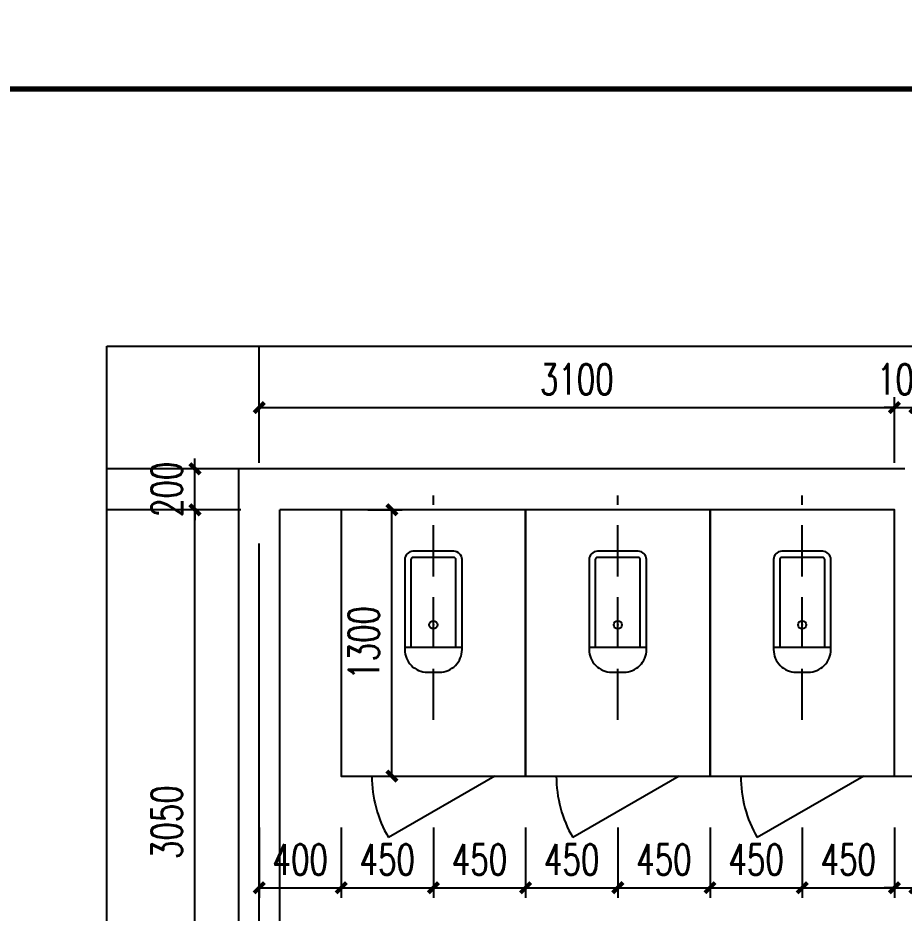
# Model space of a CAD drawing. Extents: x -222544 to -13848, y -31368 to 85559.
# Drawn here: x -42616 to -38291, y 23522 to 27892 of the extents above; entities that cross this region are included whole.
import ezdxf
from ezdxf.enums import TextEntityAlignment as Align
from ezdxf.xclip import XClip

# ---------------------------------------------------------------- set-up
doc = ezdxf.new("R2010")
doc.units = 0
doc.header["$LTSCALE"] = 1000
doc.header["$MEASUREMENT"] = 0
doc.header["$XCLIPFRAME"] = 0
doc.linetypes.add('10平面$0$DASH', pattern=[0.35, 0.25, -0.1])
doc.linetypes.add('10平面$0$DOTE', pattern=[2.42, 2, -0.2, 0.02, -0.2])
doc.layers.get('Defpoints').update_dxf_attribs({"color": 210})
for name, color, linetype in [('0-cxFrame', 155, 'Continuous'), ('10平面$0$A-AXIS-DOTE', 14, '10平面$0$DOTE'), ('10平面$0$A-AXIS-DP', 126, 'Continuous'), ('10平面$0$A-HATCH-2', 251, 'Continuous'), ('10平面$0$A-SFCE', 30, 'Continuous'), ('10平面$0$A-WC', 223, 'Continuous'), ('10平面$0$A-WINDOW', 140, 'Continuous'), ('10平面$0$A-云线（根据审图意见修改）', 4, 'Continuous'), ('10平面$0$AS-WALL', 40, 'Continuous'), ('10平面$0$AS-结构边线层', 200, 'Continuous'), ('10平面$0$DIM_ELEV', 3, 'Continuous'), ('A-AXIS-DP', 126, 'Continuous'), ('A-WINDOW', 140, 'Continuous'), ('DIM_SYMB', 3, 'Continuous')]:
    doc.layers.add(name, color=color, linetype=linetype)
doc.layers.add('0-cxText', color=131, linetype='Continuous', lineweight=25)
doc.styles.add('10平面$0$_TCH_DIM_T3', font='SIMPLEX', dxfattribs={"width": 0.705882, "bigfont": 'GBCBIG'})
doc.styles.add('_TCH_DIM_T3', font='SIMPLEX', dxfattribs={"width": 0.705882, "bigfont": 'GBCBIG'})
doc.styles.add('cx_tuming', font='')
doc.styles.add('cx_tuqian1', font='')
doc.styles.add('黑体', font='', dxfattribs={"height": 12})
doc.styles.get('cx_tuming').set_extended_font_data('SimHei')
doc.styles.get('cx_tuqian1').set_extended_font_data('SimSun')
doc.styles.get('黑体').set_extended_font_data('SimHei')
doc.dimstyles.new('10平面$0$_TCH_ARCH&&80', dxfattribs={"dimtxt": 238, "dimasz": 80, "dimexe": 80, "dimexo": 80, "dimgap": 101, "dimtad": 1, "dimdec": 0, "dimzin": 0, "dimdsep": 46, "dimtxsty": '10平面$0$_TCH_DIM_T3', "dimblk": '10平面$0$_ArchTick', "dimcen": 0.09, "dimclrt": 7, "dimazin": 2, "dimtfac": 1, "dimtdec": 0, "dimtix": 1, "dimtmove": 2, "dimatfit": 3, "dimfxl": 0, "dimtolj": 1, "dimtzin": 0, "dimarcsym": 0})
doc.dimstyles.new('_TCH_ARCH&&50', dxfattribs={"dimtxt": 148.75, "dimasz": 50, "dimexe": 50, "dimexo": 50, "dimgap": 63.125, "dimtad": 1, "dimdec": 0, "dimzin": 0, "dimdsep": 46, "dimtxsty": '_TCH_DIM_T3', "dimblk": 'ARCHTICK', "dimcen": 0.09, "dimclrt": 7, "dimazin": 2, "dimtfac": 1, "dimtdec": 0, "dimtix": 1, "dimtmove": 2, "dimatfit": 3, "dimfxl": 0, "dimtolj": 1, "dimtzin": 0, "dimarcsym": 0})

# ---------------------------------------------------------------- blocks, each defined once
blk = doc.blocks.new('10平面$0$dote')
at = {"layer": '10平面$0$A-AXIS-DOTE'}
blk.add_line((91882.2, -264080), (91882.2, 36662.3), dxfattribs=at)
at = {"layer": '10平面$0$A-AXIS-DOTE', "ltscale": 2}
for p, q in [((82882.2, -169748.9), (82882.2, -75950)), ((98696.4, -82250), (-75513.6, -82250))]:
    blk.add_line(p, q, dxfattribs=at)
blk = doc.blocks.new('10平面$0$厕卫')
at = {"layer": '10平面$0$A-AXIS-DOTE', "linetype": '10平面$0$DASH'}
blk.add_line((50, -823.1), (50, 271.9), dxfattribs=at)
at = {"layer": '10平面$0$A-WC'}
for p, q in [((-59.8, -40), (-59.8, -469.7)), ((149.8, -30), (-49.8, -30)), ((159.8, -469.7), (159.8, -40)), ((189.8, -469.7), (-89.8, -469.7)), ((350, -1097.2), (-169.6, -1397.2))]:
    blk.add_line(p, q, dxfattribs=at)
blk.add_lwpolyline([(-400, 202.8), (-400, -1097.2), (500, -1097.2), (500, 202.8)], close=True, dxfattribs=at)
blk.add_lwpolyline([(189.8, -40, 0.414214), (149.8, 0), (-49.8, 0, 0.414214), (-89.8, -40), (-89.8, -479.7, 0.414214), (20.2, -589.7), (79.8, -589.7, 0.414214), (189.8, -479.7)], format="xyb", close=True, dxfattribs=at)
blk.add_circle((50, -358.6), 20, dxfattribs=at)
for centre, radius, start, end in [((-49.8, -40), 10, 90, 180), ((149.8, -40), 10, 0, 90), ((350, -1097.2), 600, 180, 209.9999)]:
    blk.add_arc(centre, radius, start, end, dxfattribs=at)
for p in [(50, 0), (50, -358.6)]:
    blk.add_point(p, dxfattribs=at)
blk = doc.blocks.new('10平面$0$G$CA7A27C8F')
at = {"layer": '10平面$0$AS-WALL'}
for p, q in [((169.6, -4012.9), (169.6, -3912.9)), ((-1330.4, -3962.9), (-1330.4, -7212.9)), ((169.6, -4012.9), (-1130.4, -4012.9)), ((-1130.4, -4012.9), (-1130.4, -7012.9)), ((2069.6, -7012.9), (-1130.4, -7012.9)), ((2269.6, -7212.9), (-1330.4, -7212.9))]:
    blk.add_line(p, q, dxfattribs=at)
at = {"rotation": 90}
for p in [(-927.7, -4512.9), (-927.7, -5412.9), (-927.7, -6312.9)]:
    blk.add_blockref('10平面$0$厕卫', p, dxfattribs=at)
blk = doc.blocks.new('10平面$0$43243')
at = {"layer": '10平面$0$AS-结构边线层'}
for points in [[(-229294.2, 723090), (-250514.2, 723090), (-250514.2, 722920), (-252354.2, 722920), (-252354.2, 722470), (-254454.2, 722470), (-254454.2, 722920), (-264361, 722920), (-285754.2, 656985.8)], [(-128054.2, 565490), (-128054.2, 594490), (-131054.6, 594490), (-131054.6, 601390), (-128054.2, 601390), (-128054.2, 621119.8), (-128354.2, 621119.8), (-144354.2, 621119.8), (-144354.2, 620570), (-146454.2, 620569.9), (-146454.2, 621119.9), (-155994.2, 621119.9), (-155994.2, 621289.9), (-169514.2, 621289.9), (-169514.2, 621119.9), (-171354.2, 621119.9), (-171354.2, 620570), (-173454.2, 620570), (-173454.2, 621119.9), (-175294.2, 621119.9), (-175294.2, 621289.9), (-196514.2, 621289.9)]]:
    blk.add_lwpolyline(points, dxfattribs=at)
blk = doc.blocks.new('10平面$0$3243243')
at = {"layer": '10平面$0$A-SFCE', "linetype": '10平面$0$DASH'}
for p, q in [((-255004.2, 722470), (-263604.2, 722470)), ((-255004.2, 722220), (-263604.2, 722220))]:
    blk.add_line(p, q, dxfattribs=at)
blk = doc.blocks.new('10平面$0$w42343')
at = {"layer": '10平面$0$A-HATCH-2', "linetype": '10平面$0$DASH'}
for p, q in [((-263654.2, 722170), (-128354.2, 722170)), ((-263654.2, 721670), (-128354.2, 721670))]:
    blk.add_line(p, q, dxfattribs=at)
blk = doc.blocks.new('10平面$0$3132')
at = {"layer": '10平面$0$DIM_ELEV', "linetype": '10平面$0$DASH', "const_width": 30}
blk.add_lwpolyline([(-138990, 644850), (-127910, 644850, -0.414214), (-127410, 644350), (-127410, 639360, -0.414214), (-127910, 638860), (-138990, 638860, -0.414214), (-139490, 639360), (-139490, 644350, -0.414214)], format="xyb", close=True, dxfattribs=at)
blk = doc.blocks.new('10平面$0$2343243')
at = {"layer": '10平面$0$A-云线（根据审图意见修改）', "color": 1, "ltscale": 500}
blk.add_lwpolyline([(-265623.3, 705106.7), (-178050.5, 972846.4), (-230714.5, 804820)], dxfattribs=at)
blk = doc.blocks.new('10平面$0$_ArchTick')
at = {"color": 0, "linetype": 'ByBlock', "const_width": 0.4}
blk.add_lwpolyline([(-0.5, -0.5), (0.5, 0.5)], dxfattribs=at)
blk = doc.blocks.new('*D839')
at = {"layer": '10平面$0$A-AXIS-DP', "color": 0, "lineweight": -2, "transparency": 16777216}
for p, q in [((-263854.2, 723560), (-263854.2, 724110)), ((-261854.2, 723560), (-261854.2, 724110)), ((-263854.2, 724030), (-261854.2, 724030))]:
    blk.add_line(p, q, dxfattribs=at)
at = {"layer": 'Defpoints', "color": 0, "transparency": 16777216}
for p in [(-261854.2, 724030), (-263854.2, 723480), (-261854.2, 723480)]:
    blk.add_point(p, dxfattribs=at)
at = {"layer": '10平面$0$A-AXIS-DP', "color": 0, "lineweight": -2, "transparency": 16777216, "xscale": 80, "yscale": 80, "zscale": 80, "rotation": 180}
blk.add_blockref('10平面$0$_ArchTick', (-263854.2, 724030), dxfattribs=at)
at = {"layer": '10平面$0$A-AXIS-DP', "color": 0, "lineweight": -2, "transparency": 16777216, "xscale": 80, "yscale": 80, "zscale": 80}
blk.add_blockref('10平面$0$_ArchTick', (-261854.2, 724030), dxfattribs=at)
at = {"layer": '10平面$0$A-AXIS-DP', "color": 7, "transparency": 16777216, "insert": (-262854.2, 724250), "char_height": 238, "attachment_point": 5, "style": '10平面$0$_TCH_DIM_T3'}
blk.add_mtext('\\A1;2000', dxfattribs=at)
blk = doc.blocks.new('*D1322')
at = {"layer": '10平面$0$A-AXIS-DP', "color": 0, "lineweight": -2, "transparency": 16777216}
for p, q in [((-137854.2, 643420), (-137854.2, 644050)), ((-133154.2, 643420), (-133154.2, 644050)), ((-137854.2, 643970), (-133154.2, 643970))]:
    blk.add_line(p, q, dxfattribs=at)
at = {"layer": 'Defpoints', "color": 0, "transparency": 16777216}
for p in [(-133154.2, 643970), (-137854.2, 643340), (-133154.2, 643340)]:
    blk.add_point(p, dxfattribs=at)
at = {"layer": '10平面$0$A-AXIS-DP', "color": 0, "lineweight": -2, "transparency": 16777216, "xscale": 80, "yscale": 80, "zscale": 80, "rotation": 180}
blk.add_blockref('10平面$0$_ArchTick', (-137854.2, 643970), dxfattribs=at)
at = {"layer": '10平面$0$A-AXIS-DP', "color": 0, "lineweight": -2, "transparency": 16777216, "xscale": 80, "yscale": 80, "zscale": 80}
blk.add_blockref('10平面$0$_ArchTick', (-133154.2, 643970), dxfattribs=at)
at = {"layer": '10平面$0$A-AXIS-DP', "color": 7, "transparency": 16777216, "insert": (-135504.2, 644190), "char_height": 238, "attachment_point": 5, "style": '10平面$0$_TCH_DIM_T3'}
blk.add_mtext('\\A1;4700', dxfattribs=at)
blk = doc.blocks.new('*D1327')
at = {"layer": '10平面$0$A-AXIS-DP', "color": 0, "lineweight": -2, "transparency": 16777216}
for p, q in [((-138034.2, 643120), (-138750, 643120)), ((-138670, 640070), (-138670, 643120)), ((-138034.2, 640070), (-138750, 640070))]:
    blk.add_line(p, q, dxfattribs=at)
at = {"layer": 'Defpoints', "color": 0, "transparency": 16777216}
for p in [(-138670, 643120), (-137954.2, 643120), (-137954.2, 640070)]:
    blk.add_point(p, dxfattribs=at)
at = {"layer": '10平面$0$A-AXIS-DP', "color": 0, "lineweight": -2, "transparency": 16777216, "xscale": 80, "yscale": 80, "zscale": 80}
for p, rotation in [((-138670, 643120), 90), ((-138670, 640070), 270)]:
    blk.add_blockref('10平面$0$_ArchTick', p, dxfattribs=dict(at, rotation=rotation))
at = {"layer": '10平面$0$A-AXIS-DP', "color": 7, "transparency": 16777216, "insert": (-138890, 641595), "char_height": 238, "attachment_point": 5, "rotation": 90, "style": '10平面$0$_TCH_DIM_T3'}
blk.add_mtext('\\A1;3050', dxfattribs=at)
blk = doc.blocks.new('*D1328')
at = {"layer": '10平面$0$A-AXIS-DP', "color": 0, "lineweight": -2, "transparency": 16777216}
for p, q in [((-138670, 643320), (-138670, 643400)), ((-138034.2, 643320), (-138750, 643320)), ((-138670, 643120), (-138670, 643320)), ((-138034.2, 643120), (-138750, 643120)), ((-138670, 643120), (-138670, 643040))]:
    blk.add_line(p, q, dxfattribs=at)
at = {"layer": 'Defpoints', "color": 0, "transparency": 16777216}
for p in [(-138670, 643320), (-137954.2, 643320), (-137954.2, 643120)]:
    blk.add_point(p, dxfattribs=at)
at = {"layer": '10平面$0$A-AXIS-DP', "color": 0, "lineweight": -2, "transparency": 16777216, "xscale": 80, "yscale": 80, "zscale": 80}
for p, rotation in [((-138670, 643320), 270), ((-138670, 643120), 90)]:
    blk.add_blockref('10平面$0$_ArchTick', p, dxfattribs=dict(at, rotation=rotation))
at = {"layer": '10平面$0$A-AXIS-DP', "color": 7, "transparency": 16777216, "insert": (-138890, 643220), "char_height": 238, "attachment_point": 5, "rotation": 90, "style": '10平面$0$_TCH_DIM_T3'}
blk.add_mtext('\\A1;200', dxfattribs=at)
blk = doc.blocks.new('TK22.A1 L(Dragon)')
at = {"layer": '0-cxFrame', "const_width": 0.5}
blk.add_lwpolyline([(-80, 10), (-821, 10), (-821, 584), (-80, 584)], close=True, dxfattribs=at)
at = {"style": '黑体', "flags": 4}
blk.add_attdef('图幅', text='', height=3.3, dxfattribs=at).set_placement((-40, 3), align=Align.RIGHT)
at = {"layer": '0-cxText', "flags": 4}
for tag, height, style, p in [('建设单位', 3.5, 'cx_tuming', (-45, 240)), ('项目名称', 3.5, 'cx_tuming', (-45, 210)), ('子项名称', 3.5, 'cx_tuming', (-45, 180)), ('工程编号', 3.3, 'cx_tuqian1', (-35, 165)), ('图名1', 3.5, 'cx_tuming', (-45, 87)), ('图名2', 3.5, 'cx_tuming', (-45, 79)), ('图名3', 3.5, 'cx_tuming', (-45, 71)), ('出图日期', 3.3, 'cx_tuqian1', (-39, 60)), ('专业', 3.3, 'cx_tuqian1', (-55, 52)), ('图号', 3.3, 'cx_tuqian1', (-55, 44)), ('版次', 3.3, 'cx_tuqian1', (-20, 44))]:
    blk.add_attdef(tag, text='', height=height, dxfattribs=dict(at, style=style)).set_placement(p, align=Align.MIDDLE)
at = {"layer": 'Defpoints', "color": 6, "flags": 4}
for tag, height, style, p in [('tufu', 3.3, '黑体', (-12, 12)), ('dwfname', 4, 'cx_tuqian1', (-80, 3))]:
    blk.add_attdef(tag, text='', height=height, dxfattribs=dict(at, style=style)).set_placement(p, align=Align.RIGHT)
blk = doc.blocks.new('_ArchTick')
at = {"color": 0, "linetype": 'ByBlock', "const_width": 0.4}
blk.add_lwpolyline([(-0.5, -0.5), (0.5, 0.5)], dxfattribs=at)
blk = doc.blocks.new('*D186')
at = {"layer": 'A-AXIS-DP', "color": 0, "lineweight": -2, "transparency": 16777216}
for p, q in [((-40908.2, 25490.6), (-40740.6, 25490.6)), ((-40790.6, 24190.6), (-40790.6, 25490.6)), ((-40908.2, 24190.6), (-40740.6, 24190.6))]:
    blk.add_line(p, q, dxfattribs=at)
at = {"layer": 'Defpoints', "color": 0, "transparency": 16777216}
for p in [(-40958.2, 25490.6), (-40790.6, 25490.6), (-40958.2, 24190.6)]:
    blk.add_point(p, dxfattribs=at)
at = {"layer": 'A-AXIS-DP', "color": 0, "lineweight": -2, "transparency": 16777216, "xscale": 50, "yscale": 50, "zscale": 50}
for p, rotation in [((-40790.6, 25490.6), 90), ((-40790.6, 24190.6), 270)]:
    blk.add_blockref('_ArchTick', p, dxfattribs=dict(at, rotation=rotation))
at = {"layer": 'A-AXIS-DP', "color": 7, "transparency": 16777216, "insert": (-40928.1, 24840.6), "char_height": 148.75, "attachment_point": 5, "rotation": 90, "style": '_TCH_DIM_T3'}
blk.add_mtext('\\A1;1300', dxfattribs=at)
blk = doc.blocks.new('*D188')
at = {"layer": 'A-AXIS-DP', "color": 0, "lineweight": -2, "transparency": 16777216}
for p, q in [((-41528.2, 25490.6), (-41801.9, 25490.6)), ((-41751.9, 22440.6), (-41751.9, 25490.6)), ((-41528.2, 22440.6), (-41801.9, 22440.6))]:
    blk.add_line(p, q, dxfattribs=at)
at = {"layer": 'Defpoints', "color": 0, "transparency": 16777216}
for p in [(-41751.9, 25490.6), (-41478.2, 25490.6), (-41478.2, 22440.6)]:
    blk.add_point(p, dxfattribs=at)
at = {"layer": 'A-AXIS-DP', "color": 0, "lineweight": -2, "transparency": 16777216, "xscale": 50, "yscale": 50, "zscale": 50}
for p, rotation in [((-41751.9, 25490.6), 90), ((-41751.9, 22440.6), 270)]:
    blk.add_blockref('_ArchTick', p, dxfattribs=dict(at, rotation=rotation))
at = {"layer": 'A-AXIS-DP', "color": 7, "transparency": 16777216, "insert": (-41889.4, 23965.6), "char_height": 148.75, "attachment_point": 5, "rotation": 90, "style": '_TCH_DIM_T3'}
blk.add_mtext('\\A1;3050', dxfattribs=at)
blk = doc.blocks.new('*D189')
at = {"layer": 'A-AXIS-DP', "color": 0, "lineweight": -2, "transparency": 16777216}
for p, q in [((-41751.9, 25690.6), (-41751.9, 25740.6)), ((-41528.2, 25690.6), (-41801.9, 25690.6)), ((-41751.9, 25490.6), (-41751.9, 25690.6)), ((-41528.2, 25490.6), (-41801.9, 25490.6)), ((-41751.9, 25490.6), (-41751.9, 25440.6))]:
    blk.add_line(p, q, dxfattribs=at)
at = {"layer": 'Defpoints', "color": 0, "transparency": 16777216}
for p in [(-41751.9, 25690.6), (-41478.2, 25690.6), (-41478.2, 25490.6)]:
    blk.add_point(p, dxfattribs=at)
at = {"layer": 'A-AXIS-DP', "color": 0, "lineweight": -2, "transparency": 16777216, "xscale": 50, "yscale": 50, "zscale": 50}
for p, rotation in [((-41751.9, 25690.6), 270), ((-41751.9, 25490.6), 90)]:
    blk.add_blockref('_ArchTick', p, dxfattribs=dict(at, rotation=rotation))
at = {"layer": 'A-AXIS-DP', "color": 7, "transparency": 16777216, "insert": (-41889.4, 25590.6), "char_height": 148.75, "attachment_point": 5, "rotation": 90, "style": '_TCH_DIM_T3'}
blk.add_mtext('\\A1;200', dxfattribs=at)
blk = doc.blocks.new('*D397')
at = {"layer": 'A-AXIS-DP', "color": 0, "lineweight": -2, "transparency": 16777216}
for p, q in [((-38338.2, 25720.6), (-38338.2, 26039.8)), ((-38238.2, 25720.6), (-38238.2, 26039.8)), ((-38338.2, 25989.8), (-38388.2, 25989.8)), ((-38338.2, 25989.8), (-38238.2, 25989.8)), ((-38238.2, 25989.8), (-38188.2, 25989.8))]:
    blk.add_line(p, q, dxfattribs=at)
at = {"layer": 'Defpoints', "color": 0, "transparency": 16777216}
for p in [(-38238.2, 25989.8), (-38338.2, 25670.6), (-38238.2, 25670.6)]:
    blk.add_point(p, dxfattribs=at)
at = {"layer": 'A-AXIS-DP', "color": 0, "lineweight": -2, "transparency": 16777216, "xscale": 50, "yscale": 50, "zscale": 50}
blk.add_blockref('_ArchTick', (-38338.2, 25989.8), dxfattribs=at)
at = {"layer": 'A-AXIS-DP', "color": 0, "lineweight": -2, "transparency": 16777216, "xscale": 50, "yscale": 50, "zscale": 50, "rotation": 180}
blk.add_blockref('_ArchTick', (-38238.2, 25989.8), dxfattribs=at)
at = {"layer": 'A-AXIS-DP', "color": 7, "transparency": 16777216, "insert": (-38288.2, 26127.3), "char_height": 148.75, "attachment_point": 5, "style": '_TCH_DIM_T3'}
blk.add_mtext('\\A1;100', dxfattribs=at)
blk = doc.blocks.new('*D398')
at = {"layer": 'A-AXIS-DP', "color": 0, "lineweight": -2, "transparency": 16777216}
for p, q in [((-41438.2, 25720.6), (-41438.2, 26039.8)), ((-38338.2, 25720.6), (-38338.2, 26039.8)), ((-41438.2, 25989.8), (-38338.2, 25989.8))]:
    blk.add_line(p, q, dxfattribs=at)
at = {"layer": 'Defpoints', "color": 0, "transparency": 16777216}
for p in [(-38338.2, 25989.8), (-41438.2, 25670.6), (-38338.2, 25670.6)]:
    blk.add_point(p, dxfattribs=at)
at = {"layer": 'A-AXIS-DP', "color": 0, "lineweight": -2, "transparency": 16777216, "xscale": 50, "yscale": 50, "zscale": 50, "rotation": 180}
blk.add_blockref('_ArchTick', (-41438.2, 25989.8), dxfattribs=at)
at = {"layer": 'A-AXIS-DP', "color": 0, "lineweight": -2, "transparency": 16777216, "xscale": 50, "yscale": 50, "zscale": 50}
blk.add_blockref('_ArchTick', (-38338.2, 25989.8), dxfattribs=at)
at = {"layer": 'A-AXIS-DP', "color": 7, "transparency": 16777216, "insert": (-39888.2, 26127.3), "char_height": 148.75, "attachment_point": 5, "style": '_TCH_DIM_T3'}
blk.add_mtext('\\A1;3100', dxfattribs=at)
blk = doc.blocks.new('*D407')
at = {"layer": 'A-AXIS-DP', "color": 0, "lineweight": -2, "transparency": 16777216}
for p, q in [((-41438.2, 23939.7), (-41438.2, 23595.6)), ((-41038.2, 23939.7), (-41038.2, 23595.6)), ((-41438.2, 23645.6), (-41038.2, 23645.6))]:
    blk.add_line(p, q, dxfattribs=at)
at = {"layer": 'Defpoints', "color": 0, "transparency": 16777216}
for p in [(-41438.2, 23989.7), (-41038.2, 23989.7), (-41038.2, 23645.6)]:
    blk.add_point(p, dxfattribs=at)
at = {"layer": 'A-AXIS-DP', "color": 0, "lineweight": -2, "transparency": 16777216, "xscale": 50, "yscale": 50, "zscale": 50, "rotation": 180}
blk.add_blockref('_ArchTick', (-41438.2, 23645.6), dxfattribs=at)
at = {"layer": 'A-AXIS-DP', "color": 0, "lineweight": -2, "transparency": 16777216, "xscale": 50, "yscale": 50, "zscale": 50}
blk.add_blockref('_ArchTick', (-41038.2, 23645.6), dxfattribs=at)
at = {"layer": 'A-AXIS-DP', "color": 7, "transparency": 16777216, "insert": (-41238.2, 23783.1), "char_height": 148.75, "attachment_point": 5, "style": '_TCH_DIM_T3'}
blk.add_mtext('\\A1;400', dxfattribs=at)
blk = doc.blocks.new('*D408')
at = {"layer": 'A-AXIS-DP', "color": 0, "lineweight": -2, "transparency": 16777216}
for p, q in [((-41038.2, 23939.7), (-41038.2, 23595.6)), ((-40588.2, 23939.7), (-40588.2, 23595.6)), ((-41038.2, 23645.6), (-40588.2, 23645.6))]:
    blk.add_line(p, q, dxfattribs=at)
at = {"layer": 'Defpoints', "color": 0, "transparency": 16777216}
for p in [(-41038.2, 23989.7), (-40588.2, 23989.7), (-40588.2, 23645.6)]:
    blk.add_point(p, dxfattribs=at)
at = {"layer": 'A-AXIS-DP', "color": 0, "lineweight": -2, "transparency": 16777216, "xscale": 50, "yscale": 50, "zscale": 50, "rotation": 180}
blk.add_blockref('_ArchTick', (-41038.2, 23645.6), dxfattribs=at)
at = {"layer": 'A-AXIS-DP', "color": 0, "lineweight": -2, "transparency": 16777216, "xscale": 50, "yscale": 50, "zscale": 50}
blk.add_blockref('_ArchTick', (-40588.2, 23645.6), dxfattribs=at)
at = {"layer": 'A-AXIS-DP', "color": 7, "transparency": 16777216, "insert": (-40813.2, 23783.1), "char_height": 148.75, "attachment_point": 5, "style": '_TCH_DIM_T3'}
blk.add_mtext('\\A1;450', dxfattribs=at)
blk = doc.blocks.new('*D409')
at = {"layer": 'A-AXIS-DP', "color": 0, "lineweight": -2, "transparency": 16777216}
for p, q in [((-40588.2, 23939.7), (-40588.2, 23595.6)), ((-40138.2, 23939.7), (-40138.2, 23595.6)), ((-40588.2, 23645.6), (-40138.2, 23645.6))]:
    blk.add_line(p, q, dxfattribs=at)
at = {"layer": 'Defpoints', "color": 0, "transparency": 16777216}
for p in [(-40588.2, 23989.7), (-40138.2, 23989.7), (-40138.2, 23645.6)]:
    blk.add_point(p, dxfattribs=at)
at = {"layer": 'A-AXIS-DP', "color": 0, "lineweight": -2, "transparency": 16777216, "xscale": 50, "yscale": 50, "zscale": 50, "rotation": 180}
blk.add_blockref('_ArchTick', (-40588.2, 23645.6), dxfattribs=at)
at = {"layer": 'A-AXIS-DP', "color": 0, "lineweight": -2, "transparency": 16777216, "xscale": 50, "yscale": 50, "zscale": 50}
blk.add_blockref('_ArchTick', (-40138.2, 23645.6), dxfattribs=at)
at = {"layer": 'A-AXIS-DP', "color": 7, "transparency": 16777216, "insert": (-40363.2, 23783.1), "char_height": 148.75, "attachment_point": 5, "style": '_TCH_DIM_T3'}
blk.add_mtext('\\A1;450', dxfattribs=at)
blk = doc.blocks.new('*D410')
at = {"layer": 'A-AXIS-DP', "color": 0, "lineweight": -2, "transparency": 16777216}
for p, q in [((-40138.2, 23939.7), (-40138.2, 23595.6)), ((-39688.2, 23939.7), (-39688.2, 23595.6)), ((-40138.2, 23645.6), (-39688.2, 23645.6))]:
    blk.add_line(p, q, dxfattribs=at)
at = {"layer": 'Defpoints', "color": 0, "transparency": 16777216}
for p in [(-40138.2, 23989.7), (-39688.2, 23989.7), (-39688.2, 23645.6)]:
    blk.add_point(p, dxfattribs=at)
at = {"layer": 'A-AXIS-DP', "color": 0, "lineweight": -2, "transparency": 16777216, "xscale": 50, "yscale": 50, "zscale": 50, "rotation": 180}
blk.add_blockref('_ArchTick', (-40138.2, 23645.6), dxfattribs=at)
at = {"layer": 'A-AXIS-DP', "color": 0, "lineweight": -2, "transparency": 16777216, "xscale": 50, "yscale": 50, "zscale": 50}
blk.add_blockref('_ArchTick', (-39688.2, 23645.6), dxfattribs=at)
at = {"layer": 'A-AXIS-DP', "color": 7, "transparency": 16777216, "insert": (-39913.2, 23783.1), "char_height": 148.75, "attachment_point": 5, "style": '_TCH_DIM_T3'}
blk.add_mtext('\\A1;450', dxfattribs=at)
blk = doc.blocks.new('*D411')
at = {"layer": 'A-AXIS-DP', "color": 0, "lineweight": -2, "transparency": 16777216}
for p, q in [((-39688.2, 23939.7), (-39688.2, 23595.6)), ((-39238.2, 23939.7), (-39238.2, 23595.6)), ((-39688.2, 23645.6), (-39238.2, 23645.6))]:
    blk.add_line(p, q, dxfattribs=at)
at = {"layer": 'Defpoints', "color": 0, "transparency": 16777216}
for p in [(-39688.2, 23989.7), (-39238.2, 23989.7), (-39238.2, 23645.6)]:
    blk.add_point(p, dxfattribs=at)
at = {"layer": 'A-AXIS-DP', "color": 0, "lineweight": -2, "transparency": 16777216, "xscale": 50, "yscale": 50, "zscale": 50, "rotation": 180}
blk.add_blockref('_ArchTick', (-39688.2, 23645.6), dxfattribs=at)
at = {"layer": 'A-AXIS-DP', "color": 0, "lineweight": -2, "transparency": 16777216, "xscale": 50, "yscale": 50, "zscale": 50}
blk.add_blockref('_ArchTick', (-39238.2, 23645.6), dxfattribs=at)
at = {"layer": 'A-AXIS-DP', "color": 7, "transparency": 16777216, "insert": (-39463.2, 23783.1), "char_height": 148.75, "attachment_point": 5, "style": '_TCH_DIM_T3'}
blk.add_mtext('\\A1;450', dxfattribs=at)
blk = doc.blocks.new('*D412')
at = {"layer": 'A-AXIS-DP', "color": 0, "lineweight": -2, "transparency": 16777216}
for p, q in [((-39238.2, 23939.7), (-39238.2, 23595.6)), ((-38788.2, 23939.7), (-38788.2, 23595.6)), ((-39238.2, 23645.6), (-38788.2, 23645.6))]:
    blk.add_line(p, q, dxfattribs=at)
at = {"layer": 'Defpoints', "color": 0, "transparency": 16777216}
for p in [(-39238.2, 23989.7), (-38788.2, 23989.7), (-38788.2, 23645.6)]:
    blk.add_point(p, dxfattribs=at)
at = {"layer": 'A-AXIS-DP', "color": 0, "lineweight": -2, "transparency": 16777216, "xscale": 50, "yscale": 50, "zscale": 50, "rotation": 180}
blk.add_blockref('_ArchTick', (-39238.2, 23645.6), dxfattribs=at)
at = {"layer": 'A-AXIS-DP', "color": 0, "lineweight": -2, "transparency": 16777216, "xscale": 50, "yscale": 50, "zscale": 50}
blk.add_blockref('_ArchTick', (-38788.2, 23645.6), dxfattribs=at)
at = {"layer": 'A-AXIS-DP', "color": 7, "transparency": 16777216, "insert": (-39013.2, 23783.1), "char_height": 148.75, "attachment_point": 5, "style": '_TCH_DIM_T3'}
blk.add_mtext('\\A1;450', dxfattribs=at)
blk = doc.blocks.new('*D413')
at = {"layer": 'A-AXIS-DP', "color": 0, "lineweight": -2, "transparency": 16777216}
for p, q in [((-38788.2, 23939.7), (-38788.2, 23595.6)), ((-38338.2, 23939.7), (-38338.2, 23595.6)), ((-38788.2, 23645.6), (-38338.2, 23645.6))]:
    blk.add_line(p, q, dxfattribs=at)
at = {"layer": 'Defpoints', "color": 0, "transparency": 16777216}
for p in [(-38788.2, 23989.7), (-38338.2, 23989.7), (-38338.2, 23645.6)]:
    blk.add_point(p, dxfattribs=at)
at = {"layer": 'A-AXIS-DP', "color": 0, "lineweight": -2, "transparency": 16777216, "xscale": 50, "yscale": 50, "zscale": 50, "rotation": 180}
blk.add_blockref('_ArchTick', (-38788.2, 23645.6), dxfattribs=at)
at = {"layer": 'A-AXIS-DP', "color": 0, "lineweight": -2, "transparency": 16777216, "xscale": 50, "yscale": 50, "zscale": 50}
blk.add_blockref('_ArchTick', (-38338.2, 23645.6), dxfattribs=at)
at = {"layer": 'A-AXIS-DP', "color": 7, "transparency": 16777216, "insert": (-38563.2, 23783.1), "char_height": 148.75, "attachment_point": 5, "style": '_TCH_DIM_T3'}
blk.add_mtext('\\A1;450', dxfattribs=at)
blk = doc.blocks.new('*D414')
at = {"layer": 'A-AXIS-DP', "color": 0, "lineweight": -2, "transparency": 16777216}
for p, q in [((-38338.2, 23939.7), (-38338.2, 23595.6)), ((-38238.1, 23939.7), (-38238.1, 23595.6)), ((-38338.2, 23645.6), (-38388.2, 23645.6)), ((-38338.2, 23645.6), (-38238.1, 23645.6)), ((-38238.1, 23645.6), (-38188.1, 23645.6))]:
    blk.add_line(p, q, dxfattribs=at)
at = {"layer": 'Defpoints', "color": 0, "transparency": 16777216}
for p in [(-38338.2, 23989.7), (-38238.1, 23989.7), (-38238.1, 23645.6)]:
    blk.add_point(p, dxfattribs=at)
at = {"layer": 'A-AXIS-DP', "color": 0, "lineweight": -2, "transparency": 16777216, "xscale": 50, "yscale": 50, "zscale": 50}
blk.add_blockref('_ArchTick', (-38338.2, 23645.6), dxfattribs=at)
at = {"layer": 'A-AXIS-DP', "color": 0, "lineweight": -2, "transparency": 16777216, "xscale": 50, "yscale": 50, "zscale": 50, "rotation": 180}
blk.add_blockref('_ArchTick', (-38238.1, 23645.6), dxfattribs=at)
at = {"layer": 'A-AXIS-DP', "color": 7, "transparency": 16777216, "insert": (-38063.1, 23783.1), "char_height": 148.75, "attachment_point": 5, "style": '_TCH_DIM_T3'}
blk.add_mtext('\\A1;100', dxfattribs=at)
blk = doc.blocks.new('10平面')
at = {"layer": '10平面$0$A-AXIS-DOTE'}
blk.add_line((-137854.2, 639720), (-145940, 651970.2), dxfattribs=at)
at = {"rotation": 270}
blk.add_blockref('10平面$0$G$CA7A27C8F', (-130741.3, 641989.6), dxfattribs=at)
at = {"layer": '10平面$0$A-AXIS-DP'}
for name in ['10平面$0$2343243', '10平面$0$3132', '10平面$0$3243243']:
    blk.add_blockref(name, (0, 0), dxfattribs=at)
at = {"layer": '10平面$0$A-WINDOW'}
for name in ['10平面$0$43243', '10平面$0$w42343']:
    blk.add_blockref(name, (0, 0), dxfattribs=at)
at = {"layer": '10平面$0$AS-WALL'}
blk.add_blockref('10平面$0$dote', (-220736.4, 804820), dxfattribs=at)
at = {"layer": '10平面$0$A-AXIS-DP'}
for p1, p2, distance, picture, middle in [((-263854.2, 723480), (-261854.2, 723480), 550, '*D839', (-262854.2, 724250)), ((-137854.2, 643340), (-133154.2, 643340), 630, '*D1322', (-135504.2, 644190)), ((-137954.2, 643120), (-137954.2, 643320), 715.8, '*D1328', (-138890, 643220)), ((-137954.2, 640070), (-137954.2, 643120), 715.8, '*D1327', (-138890, 641595))]:
    dim = blk.add_aligned_dim(p1=p1, p2=p2, distance=distance, dimstyle='10平面$0$_TCH_ARCH&&80', dxfattribs=at)
    dim.commit()
    dim.dimension.update_dxf_attribs({"geometry": picture, "text_midpoint": middle})

msp = doc.modelspace()

# ---------------------------------------------------------------- block references
at = {"layer": 'A-AXIS-DP'}
ref = msp.add_blockref('10平面', (219215.3, -697248.6), dxfattribs=at)
XClip(ref).set_block_clipping_path([(-267853.3911283911, 713226.9498461919), (-262996.9796748553, 723713.1898612839)])
at = {"layer": 'A-WINDOW'}
ref = msp.add_blockref('10平面', (89760.1, -572410.9), dxfattribs=at)
XClip(ref).set_block_clipping_path([(-138649.4371028924, 547908.4159631686), (-127397.9057266749, 552712.4060170917)])

# ---------------------------------------------------------------- next in the draw order: block references
at = {"layer": '0-cxFrame', "xscale": 50, "yscale": 50, "zscale": 50}
msp.add_blockref('TK22.A1 L(Dragon)', (-13860.5, -1655), dxfattribs=at)

# ---------------------------------------------------------------- next in the draw order: block references
at = {"layer": 'A-WINDOW'}
ref = msp.add_blockref('10平面', (96415.9, -617629.4), dxfattribs=at)
XClip(ref).set_block_clipping_path([(-138597.9348454606, 638955.4337286151), (-127699.4397844896, 643918.9745761734)])

# ---------------------------------------------------------------- next in the draw order: linework, layer by layer
at = {"layer": 'DIM_SYMB'}
msp.add_lwpolyline([(-42182, 26289.6), (-31283.5, 26289.6), (-31283.5, 21326), (-42182, 21326)], close=True, dxfattribs=at)

# ---------------------------------------------------------------- next in the draw order: dimensions: what is measured, and where the dimension line sits
at = {"layer": 'A-AXIS-DP'}
for p1, p2, distance, picture, middle in [((-41438.2, 25670.6), (-38338.2, 25670.6), 319.2, '*D398', (-39888.2, 26127.3)), ((-38338.2, 25670.6), (-38238.2, 25670.6), 319.2, '*D397', (-38288.2, 26127.3)), ((-41478.2, 25490.6), (-41478.2, 25690.6), 273.7, '*D189', (-41889.4, 25590.6)), ((-41478.2, 22440.6), (-41478.2, 25490.6), 273.7, '*D188', (-41889.4, 23965.6)), ((-40958.2, 24190.6), (-40958.2, 25490.6), -167.6, '*D186', (-40928.1, 24840.6)), ((-41438.2, 23989.7), (-41038.2, 23989.7), -344, '*D407', (-41238.2, 23783.1)), ((-41038.2, 23989.7), (-40588.2, 23989.7), -344, '*D408', (-40813.2, 23783.1)), ((-40588.2, 23989.7), (-40138.2, 23989.7), -344, '*D409', (-40363.2, 23783.1)), ((-40138.2, 23989.7), (-39688.2, 23989.7), -344, '*D410', (-39913.2, 23783.1)), ((-39688.2, 23989.7), (-39238.2, 23989.7), -344, '*D411', (-39463.2, 23783.1)), ((-39238.2, 23989.7), (-38788.2, 23989.7), -344, '*D412', (-39013.2, 23783.1)), ((-38788.2, 23989.7), (-38338.2, 23989.7), -344, '*D413', (-38563.2, 23783.1))]:
    dim = msp.add_aligned_dim(p1=p1, p2=p2, distance=distance, dimstyle='_TCH_ARCH&&50', dxfattribs=at)
    dim.commit()
    dim.dimension.update_dxf_attribs({"geometry": picture, "text_midpoint": middle})
dim = msp.add_linear_dim(base=(-38238.1, 23645.6), p1=(-38338.2, 23989.7), p2=(-38238.1, 23989.7), angle=0, dimstyle='_TCH_ARCH&&50', dxfattribs=at)
dim.commit()
dim.dimension.update_dxf_attribs({"geometry": '*D414', "text_midpoint": (-38063.1, 23783.1), "dimtype": 129})

doc.saveas('drawing.dxf')
